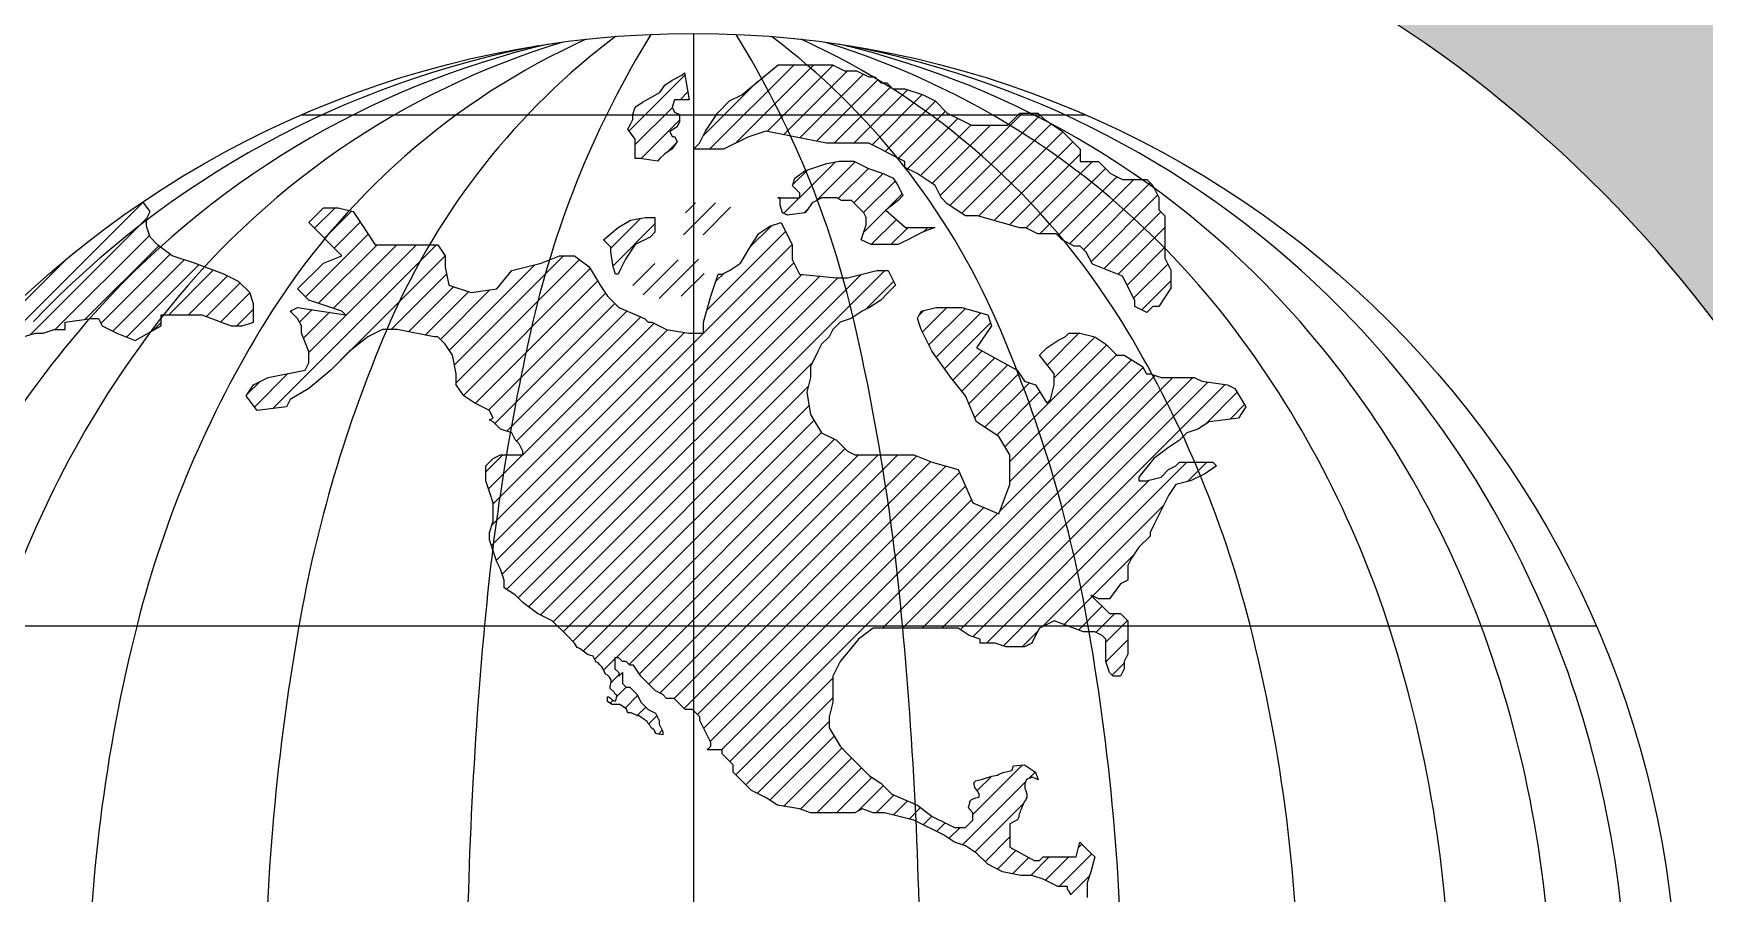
# Model space of a CAD drawing. Header units: metres. Extents: x -0.97 to 0.97, y -2.04 to 0.27.
# Drawn here: x -0.314 to 0.48, y -0.935 to -0.526 of the extents above; entities that cross this region are included whole.
import ezdxf

# ---------------------------------------------------------------- set-up
doc = ezdxf.new("R2010")
doc.units = ezdxf.units.M
doc.layers.add('ceco.net 83', color=7, linetype='Continuous')

msp = doc.modelspace()

# ---------------------------------------------------------------- hatches: boundary and pattern name
at = {"layer": 'ceco.net 83'}
msp.add_hatch(color=9, dxfattribs=at).paths.add_polyline_path([(0, 0), (-0.97184, -0.68892), (-0.50343, -0.68892, -0.530445), (0.50343, -0.68892), (0.97184, -0.68892)])

# ---------------------------------------------------------------- linework, layer by layer
at = {"layer": 'ceco.net 83', "color": 8}
for p, q in [((0, -0.52633), (0, -1.46119)), ((-0.01017, -0.54851), (-0.0055, -0.54617)), ((-0.0055, -0.54617), (-0.00433, -0.54501)), ((-0.00433, -0.54501), (-0.002, -0.55783)), ((0.0229, -0.55555), (0.04013, -0.5412)), ((0.04013, -0.5412), (0.06024, -0.5412)), ((0.06024, -0.5412), (0.06598, -0.5412)), ((0.06598, -0.5412), (0.07172, -0.54407)), ((0.07172, -0.54407), (0.07747, -0.54407)), ((0.07747, -0.54407), (0.08321, -0.54694)), ((0.08321, -0.54694), (0.08608, -0.54694)), ((0.08608, -0.54694), (0.08895, -0.54981)), ((-0.02417, -0.559), (-0.016, -0.55434)), ((-0.016, -0.55434), (-0.01367, -0.55084)), ((-0.01367, -0.55084), (-0.01017, -0.54851)), ((0.01716, -0.55842), (0.0229, -0.55555)), ((0.08895, -0.54981), (0.09182, -0.54981)), ((0.09182, -0.54981), (0.0947, -0.55268)), ((0.0947, -0.55268), (0.10044, -0.55268)), ((0.10044, -0.55268), (0.10906, -0.55555)), ((0.10906, -0.55555), (0.1148, -0.55842)), ((-0.02883, -0.56483), (-0.02767, -0.56133)), ((-0.02767, -0.56133), (-0.02417, -0.559)), ((-0.009, -0.55783), (-0.01017, -0.56133)), ((-0.01017, -0.56133), (-0.009, -0.56367)), ((-0.002, -0.55783), (-0.009, -0.55783)), ((0.01142, -0.56416), (0.01716, -0.55842)), ((0.1148, -0.55842), (0.12054, -0.56416)), ((-0.18601, -0.56494), (0.18601, -0.56494)), ((-0.03117, -0.57183), (-0.03, -0.5695)), ((-0.03, -0.5695), (-0.02883, -0.56716)), ((-0.02883, -0.56716), (-0.02883, -0.56483)), ((-0.00783, -0.57066), (-0.01133, -0.57299)), ((-0.009, -0.56367), (-0.00667, -0.56483)), ((-0.00667, -0.56833), (-0.00783, -0.57066)), ((-0.00667, -0.56483), (-0.00667, -0.56716)), ((-0.00667, -0.56716), (-0.00667, -0.56833)), ((0.00567, -0.57277), (0.01142, -0.56416)), ((0.12054, -0.56416), (0.12629, -0.56703)), ((0.12629, -0.56703), (0.13203, -0.5699)), ((0.13203, -0.5699), (0.14926, -0.5699)), ((0.14926, -0.5699), (0.155, -0.56416)), ((0.155, -0.56416), (0.16362, -0.56416)), ((0.16362, -0.56416), (0.16649, -0.56703)), ((0.16649, -0.56703), (0.17511, -0.57277)), ((-0.02767, -0.57649), (-0.03117, -0.57183)), ((-0.02767, -0.58116), (-0.02767, -0.57649)), ((-0.01133, -0.57299), (-0.01017, -0.57533)), ((-0.01017, -0.57533), (-0.009, -0.57533)), ((-0.00783, -0.57766), (-0.01017, -0.58116)), ((-0.009, -0.57533), (-0.00783, -0.57766)), ((-0.00007, -0.58138), (0.0028, -0.57851)), ((0.0028, -0.57851), (0.00567, -0.57277)), ((0.02578, -0.57564), (0.01429, -0.58138)), ((0.03439, -0.57277), (0.02578, -0.57564)), ((0.06311, -0.57851), (0.03439, -0.57277)), ((0.08321, -0.57851), (0.06311, -0.57851)), ((0.08895, -0.58138), (0.08321, -0.57851)), ((0.17511, -0.57277), (0.18085, -0.57851)), ((0.18085, -0.57851), (0.18372, -0.58138)), ((-0.02767, -0.58582), (-0.02767, -0.58116)), ((-0.02533, -0.58582), (-0.02767, -0.58582)), ((-0.01717, -0.58699), (-0.02533, -0.58582)), ((-0.016, -0.58582), (-0.01717, -0.58699)), ((-0.01367, -0.58349), (-0.016, -0.58582)), ((-0.01017, -0.58116), (-0.01367, -0.58349)), ((0.00567, -0.58138), (-0.00007, -0.58138)), ((0.01429, -0.58138), (0.00567, -0.58138)), ((0.06333, -0.58815), (0.06917, -0.58699)), ((0.06917, -0.58699), (0.07617, -0.58699)), ((0.07617, -0.58699), (0.08316, -0.59049)), ((0.0947, -0.58425), (0.08895, -0.58138)), ((0.10044, -0.58712), (0.0947, -0.58425)), ((0.10044, -0.58999), (0.10044, -0.58712)), ((0.18372, -0.58138), (0.18372, -0.58712)), ((0.18372, -0.58712), (0.19234, -0.58712)), ((0.19234, -0.58712), (0.19521, -0.58999)), ((0.047, -0.59865), (0.04817, -0.59515)), ((0.04817, -0.59515), (0.05283, -0.59165)), ((0.05283, -0.59165), (0.06333, -0.58815)), ((0.08316, -0.59049), (0.09016, -0.59282)), ((0.09016, -0.59282), (0.09483, -0.59515)), ((0.09483, -0.59515), (0.09716, -0.59865)), ((0.10618, -0.59286), (0.10044, -0.58999)), ((0.1148, -0.5986), (0.10618, -0.59286)), ((0.19521, -0.58999), (0.19808, -0.59286)), ((0.19808, -0.59286), (0.20382, -0.59573)), ((0.0505, -0.60215), (0.047, -0.59865)), ((0.0505, -0.60448), (0.0505, -0.60215)), ((0.09716, -0.59865), (0.0995, -0.60331)), ((0.0995, -0.60331), (0.09716, -0.60565)), ((0.11767, -0.60434), (0.1148, -0.5986)), ((0.20382, -0.59573), (0.20669, -0.59573)), ((0.20669, -0.59573), (0.21244, -0.59573)), ((0.21244, -0.59573), (0.21531, -0.59573)), ((0.21531, -0.59573), (0.21818, -0.5986)), ((0.21818, -0.5986), (0.22105, -0.60434)), ((-0.25816, -0.61091), (-0.26157, -0.60637)), ((-0.25991, -0.61442), (-0.25816, -0.61091)), ((-0.18279, -0.61617), (-0.17578, -0.60916)), ((-0.17578, -0.60916), (-0.16877, -0.60916)), ((-0.16877, -0.60916), (-0.16176, -0.61091)), ((-0.16176, -0.61091), (-0.15825, -0.61617)), ((0.04, -0.60448), (0.0505, -0.60448)), ((0.04117, -0.60448), (0.04, -0.60448)), ((0.04117, -0.60798), (0.04117, -0.60448)), ((0.04233, -0.61148), (0.04117, -0.60798)), ((0.054, -0.61031), (0.05283, -0.61148)), ((0.05633, -0.60681), (0.054, -0.61031)), ((0.061, -0.60448), (0.05633, -0.60681)), ((0.068, -0.60448), (0.061, -0.60448)), ((0.07033, -0.60565), (0.068, -0.60448)), ((0.075, -0.60565), (0.07033, -0.60565)), ((0.07617, -0.60681), (0.075, -0.60565)), ((0.07733, -0.60798), (0.07617, -0.60681)), ((0.0785, -0.60914), (0.07733, -0.60798)), ((0.07966, -0.61031), (0.0785, -0.60914)), ((0.08083, -0.61148), (0.07966, -0.61031)), ((0.09716, -0.60565), (0.09133, -0.61031)), ((0.09133, -0.61031), (0.10066, -0.61847)), ((0.12054, -0.60721), (0.11767, -0.60434)), ((0.12916, -0.61296), (0.12054, -0.60721)), ((0.22105, -0.60434), (0.22105, -0.61009)), ((0.22105, -0.61009), (0.22392, -0.61296)), ((-0.25991, -0.61792), (-0.25991, -0.61442)), ((-0.25816, -0.62318), (-0.25991, -0.61792)), ((-0.16701, -0.63194), (-0.18279, -0.61617)), ((-0.15825, -0.61617), (-0.15124, -0.62668)), ((-0.04283, -0.6243), (-0.03583, -0.61847)), ((-0.03583, -0.61847), (-0.03, -0.61497)), ((-0.03, -0.61497), (-0.023, -0.61381)), ((-0.023, -0.61381), (-0.01833, -0.61381)), ((-0.01833, -0.61381), (-0.01833, -0.61614)), ((-0.01833, -0.61614), (-0.01833, -0.6208)), ((0.03105, -0.62142), (0.03631, -0.61792)), ((0.03631, -0.61792), (0.04157, -0.61617)), ((0.04157, -0.61617), (0.04683, -0.62668)), ((0.04467, -0.61264), (0.04233, -0.61148)), ((0.05283, -0.61148), (0.04467, -0.61264)), ((0.07966, -0.6243), (0.082, -0.61731)), ((0.082, -0.61381), (0.08083, -0.61148)), ((0.082, -0.61497), (0.082, -0.61381)), ((0.082, -0.61731), (0.082, -0.61497)), ((0.10066, -0.61847), (0.11116, -0.61847)), ((0.11466, -0.61847), (0.10883, -0.6208)), ((0.11116, -0.61847), (0.11466, -0.61847)), ((0.1349, -0.61296), (0.12916, -0.61296)), ((0.155, -0.6187), (0.1349, -0.61296)), ((0.15787, -0.6187), (0.155, -0.6187)), ((0.16362, -0.62157), (0.15787, -0.6187)), ((0.22392, -0.61296), (0.22392, -0.6187)), ((0.22392, -0.6187), (0.22392, -0.62157)), ((-0.25465, -0.62668), (-0.25816, -0.62318)), ((-0.24764, -0.63194), (-0.25465, -0.62668)), ((-0.15124, -0.62668), (-0.14773, -0.62668)), ((-0.14773, -0.62668), (-0.14247, -0.62668)), ((-0.14247, -0.62668), (-0.13546, -0.62668)), ((-0.13546, -0.62668), (-0.13196, -0.62668)), ((-0.13196, -0.62668), (-0.12319, -0.62668)), ((-0.12319, -0.62668), (-0.12144, -0.62668)), ((-0.12144, -0.62668), (-0.11793, -0.63194)), ((-0.03933, -0.6278), (-0.04283, -0.6243)), ((-0.02767, -0.62663), (-0.03233, -0.63363)), ((-0.02067, -0.62314), (-0.02767, -0.62663)), ((-0.01833, -0.6208), (-0.02067, -0.62314)), ((0.02229, -0.63544), (0.02755, -0.62668)), ((0.02755, -0.62668), (0.03105, -0.62142)), ((0.04683, -0.62668), (0.04683, -0.63369)), ((0.082, -0.62547), (0.07966, -0.6243)), ((0.08433, -0.62663), (0.082, -0.62547)), ((0.0855, -0.62663), (0.08433, -0.62663)), ((0.08783, -0.62663), (0.0855, -0.62663)), ((0.09133, -0.62663), (0.08783, -0.62663)), ((0.09366, -0.62663), (0.09133, -0.62663)), ((0.09716, -0.62663), (0.09366, -0.62663)), ((0.0995, -0.62547), (0.09716, -0.62663)), ((0.10183, -0.6243), (0.0995, -0.62547)), ((0.10883, -0.6208), (0.10183, -0.6243)), ((0.17223, -0.62157), (0.16362, -0.62157)), ((0.17511, -0.62444), (0.17223, -0.62157)), ((0.18085, -0.62731), (0.17511, -0.62444)), ((0.22392, -0.62157), (0.22392, -0.62731)), ((-0.23713, -0.63544), (-0.24764, -0.63194)), ((-0.17578, -0.63544), (-0.16701, -0.63194)), ((-0.11793, -0.63194), (-0.11793, -0.63719)), ((-0.07236, -0.63544), (-0.0636, -0.63194)), ((-0.0636, -0.63194), (-0.05659, -0.63194)), ((-0.05659, -0.63194), (-0.04958, -0.63719)), ((-0.03933, -0.63013), (-0.03933, -0.6278)), ((-0.03817, -0.63713), (-0.03933, -0.63013)), ((-0.03233, -0.63363), (-0.03467, -0.6383)), ((0.04683, -0.63369), (0.05034, -0.6407)), ((0.18372, -0.62731), (0.18085, -0.62731)), ((0.18659, -0.63018), (0.18372, -0.62731)), ((0.18946, -0.63592), (0.18659, -0.63018)), ((0.22392, -0.62731), (0.22392, -0.63305)), ((0.22392, -0.63305), (0.2268, -0.63879)), ((-0.2231, -0.6407), (-0.23713, -0.63544)), ((-0.21609, -0.6442), (-0.2231, -0.6407)), ((-0.18805, -0.6477), (-0.17578, -0.63544)), ((-0.11793, -0.63719), (-0.11618, -0.64595)), ((-0.0934, -0.6477), (-0.08638, -0.63894)), ((-0.08638, -0.63894), (-0.07236, -0.63544)), ((-0.04958, -0.63719), (-0.04432, -0.64595)), ((-0.037, -0.64063), (-0.03817, -0.63713)), ((-0.03583, -0.64063), (-0.037, -0.64063)), ((-0.03467, -0.6383), (-0.03583, -0.64063)), ((0.00827, -0.65121), (0.01177, -0.6407)), ((0.01177, -0.6407), (0.01353, -0.6407)), ((0.01353, -0.6407), (0.01703, -0.63894)), ((0.01703, -0.63894), (0.02229, -0.63544)), ((0.05034, -0.6407), (0.06786, -0.64245)), ((0.06786, -0.64245), (0.07312, -0.64245)), ((0.07312, -0.64245), (0.08013, -0.6407)), ((0.08013, -0.6407), (0.08714, -0.63894)), ((0.08714, -0.63894), (0.0924, -0.63894)), ((0.0924, -0.63894), (0.09591, -0.64595)), ((0.20382, -0.64166), (0.18946, -0.63592)), ((0.20957, -0.65314), (0.20382, -0.64166)), ((0.2268, -0.63879), (0.2268, -0.6474)), ((-0.21083, -0.64946), (-0.21609, -0.6442)), ((-0.20908, -0.65471), (-0.21083, -0.64946)), ((-0.18279, -0.65296), (-0.18805, -0.6477)), ((-0.11618, -0.64595), (-0.10567, -0.64946)), ((-0.10567, -0.64946), (-0.0934, -0.6477)), ((-0.04432, -0.64595), (-0.04081, -0.65121)), ((0.0924, -0.64946), (0.0889, -0.65296)), ((0.09591, -0.64595), (0.0924, -0.64946)), ((0.2268, -0.6474), (0.22105, -0.65601)), ((-0.20908, -0.66347), (-0.20908, -0.65471)), ((-0.19155, -0.65822), (-0.18805, -0.65646)), ((-0.18805, -0.66172), (-0.19155, -0.65822)), ((-0.18805, -0.65646), (-0.16526, -0.65997)), ((-0.16701, -0.65822), (-0.18279, -0.65296)), ((-0.16526, -0.65997), (-0.16701, -0.65822)), ((-0.04081, -0.65121), (-0.03555, -0.65646)), ((-0.03555, -0.65646), (-0.02328, -0.66172)), ((0.00476, -0.66347), (0.00827, -0.65121)), ((0.08013, -0.65822), (0.07487, -0.66172)), ((0.08364, -0.65646), (0.08013, -0.65822)), ((0.0889, -0.65296), (0.08364, -0.65646)), ((0.10643, -0.66172), (0.10818, -0.65822)), ((0.10818, -0.65822), (0.11519, -0.65646)), ((0.11519, -0.65646), (0.12746, -0.65646)), ((0.12746, -0.65646), (0.13973, -0.65997)), ((0.20957, -0.65601), (0.20957, -0.65314)), ((0.21531, -0.65888), (0.20957, -0.65601)), ((0.21818, -0.65601), (0.21531, -0.65888)), ((0.22105, -0.65601), (0.21818, -0.65601)), ((-0.29847, -0.66347), (-0.2862, -0.66172)), ((-0.29847, -0.66698), (-0.29847, -0.66347)), ((-0.2862, -0.66172), (-0.2827, -0.66172)), ((-0.2827, -0.66172), (-0.28095, -0.66522)), ((-0.28095, -0.66522), (-0.27394, -0.66873)), ((-0.26517, -0.67223), (-0.2529, -0.66522)), ((-0.2529, -0.66522), (-0.2529, -0.65997)), ((-0.2529, -0.65997), (-0.2494, -0.65997)), ((-0.2494, -0.65997), (-0.24238, -0.65997)), ((-0.24238, -0.65997), (-0.23362, -0.65997)), ((-0.23362, -0.65997), (-0.2196, -0.66522)), ((-0.2196, -0.66522), (-0.21434, -0.66522)), ((-0.21434, -0.66522), (-0.20908, -0.66347)), ((-0.18629, -0.66522), (-0.18805, -0.66172)), ((-0.18629, -0.66873), (-0.18629, -0.66522)), ((-0.02328, -0.66172), (-0.02153, -0.66347)), ((-0.02153, -0.66347), (-0.01978, -0.66347)), ((-0.01978, -0.66347), (-0.01277, -0.66698)), ((0.00476, -0.66873), (0.00476, -0.66347)), ((0.06962, -0.66347), (0.06611, -0.66698)), ((0.07487, -0.66172), (0.06962, -0.66347)), ((0.10818, -0.66698), (0.10643, -0.66172)), ((0.14148, -0.66522), (0.13447, -0.67574)), ((0.13973, -0.65997), (0.14148, -0.66522)), ((-0.32477, -0.67223), (-0.3125, -0.66873)), ((-0.3125, -0.66873), (-0.30899, -0.66873)), ((-0.30899, -0.66873), (-0.30373, -0.66698)), ((-0.30373, -0.66698), (-0.29847, -0.66698)), ((-0.27394, -0.66873), (-0.26517, -0.67223)), ((-0.18279, -0.67749), (-0.18629, -0.66873)), ((-0.15474, -0.67048), (-0.16351, -0.67749)), ((-0.14773, -0.66698), (-0.15474, -0.67048)), ((-0.14072, -0.66698), (-0.14773, -0.66698)), ((-0.12319, -0.67048), (-0.14072, -0.66698)), ((-0.12144, -0.67048), (-0.12319, -0.67048)), ((-0.11793, -0.67398), (-0.12144, -0.67048)), ((-0.11443, -0.67924), (-0.11793, -0.67398)), ((-0.01277, -0.66698), (-0.00225, -0.66873)), ((-0.00225, -0.66873), (0.00476, -0.66873)), ((0.06085, -0.67398), (0.0591, -0.67749)), ((0.06436, -0.67048), (0.06085, -0.67398)), ((0.06611, -0.66698), (0.06436, -0.67048)), ((0.11344, -0.67749), (0.10818, -0.66698)), ((0.16777, -0.67574), (0.17303, -0.67223)), ((0.17303, -0.67223), (0.17654, -0.67048)), ((0.17654, -0.67048), (0.17829, -0.66873)), ((0.17829, -0.66873), (0.18004, -0.66873)), ((0.18004, -0.66873), (0.18355, -0.66873)), ((0.18355, -0.66873), (0.19056, -0.67048)), ((0.19056, -0.67048), (0.19582, -0.67398)), ((0.19582, -0.67398), (0.20108, -0.67924)), ((-0.18279, -0.68274), (-0.18279, -0.67749)), ((-0.16351, -0.67749), (-0.17227, -0.68625)), ((-0.11268, -0.688), (-0.11443, -0.67924)), ((0.0591, -0.67749), (0.05559, -0.6845)), ((0.1222, -0.68975), (0.11344, -0.67749)), ((0.13447, -0.67574), (0.15375, -0.68625)), ((0.16427, -0.67924), (0.16777, -0.67574)), ((0.17128, -0.688), (0.16427, -0.67924)), ((0.20108, -0.67924), (0.20458, -0.67924)), ((0.20458, -0.67924), (0.21335, -0.6845)), ((-0.20908, -0.69326), (-0.20207, -0.68975)), ((-0.20207, -0.68975), (-0.18454, -0.68625)), ((-0.18454, -0.68625), (-0.18279, -0.68274)), ((-0.17227, -0.68625), (-0.18279, -0.69501)), ((-0.11268, -0.69326), (-0.11268, -0.688)), ((0.05559, -0.68975), (0.05384, -0.69676)), ((0.05559, -0.6845), (0.05559, -0.68975)), ((0.12921, -0.69851), (0.1222, -0.68975)), ((0.15375, -0.68625), (0.15726, -0.6915)), ((0.17128, -0.69326), (0.17128, -0.688)), ((0.21335, -0.6845), (0.2151, -0.688)), ((0.2151, -0.688), (0.21685, -0.688)), ((0.21685, -0.688), (0.22211, -0.68975)), ((0.22211, -0.68975), (0.23263, -0.68975)), ((0.23263, -0.68975), (0.23613, -0.68975)), ((0.23613, -0.68975), (0.23789, -0.68975)), ((0.23789, -0.68975), (0.24139, -0.6915)), ((-0.21259, -0.69851), (-0.20908, -0.69326)), ((-0.20733, -0.70552), (-0.21259, -0.69851)), ((-0.18279, -0.69501), (-0.19155, -0.70026)), ((-0.10917, -0.69851), (-0.11268, -0.69326)), ((-0.10391, -0.70202), (-0.10917, -0.69851)), ((0.05384, -0.69676), (0.05559, -0.70727)), ((0.13447, -0.71078), (0.12921, -0.69851)), ((0.15726, -0.6915), (0.16252, -0.69326)), ((0.16252, -0.69326), (0.16777, -0.70202)), ((0.16953, -0.70026), (0.17128, -0.69326)), ((0.24139, -0.6915), (0.25366, -0.69326)), ((0.25366, -0.69326), (0.25717, -0.69501)), ((0.25717, -0.69501), (0.26243, -0.70377)), ((-0.19331, -0.70377), (-0.20733, -0.70552)), ((-0.19155, -0.70026), (-0.19331, -0.70377)), ((-0.10041, -0.70377), (-0.10391, -0.70202)), ((-0.0969, -0.70552), (-0.10041, -0.70377)), ((-0.09515, -0.70902), (-0.0969, -0.70552)), ((0.16777, -0.70202), (0.16953, -0.70026)), ((0.26243, -0.70377), (0.25892, -0.70902)), ((-0.0969, -0.7099), (-0.09515, -0.70902)), ((-0.09515, -0.71078), (-0.0969, -0.7099)), ((-0.09164, -0.71428), (-0.09515, -0.71078)), ((-0.08638, -0.71603), (-0.09164, -0.71428)), ((0.05559, -0.70727), (0.06085, -0.71603)), ((0.14499, -0.71778), (0.13447, -0.71078)), ((0.23964, -0.71428), (0.23438, -0.71603)), ((0.2449, -0.71078), (0.23964, -0.71428)), ((0.25892, -0.70902), (0.2449, -0.71078)), ((-0.08463, -0.71954), (-0.08638, -0.71603)), ((-0.08288, -0.72129), (-0.08463, -0.71954)), ((-0.08113, -0.72479), (-0.08288, -0.72129)), ((0.06085, -0.71603), (0.06786, -0.71954)), ((0.06786, -0.71954), (0.07312, -0.72479)), ((0.15025, -0.72654), (0.14499, -0.71778)), ((0.23087, -0.71954), (0.22562, -0.72304)), ((0.23438, -0.71603), (0.23087, -0.71954)), ((-0.09865, -0.7318), (-0.09515, -0.7283)), ((-0.09515, -0.7283), (-0.09164, -0.72654)), ((-0.09164, -0.72654), (-0.08463, -0.72654)), ((-0.08463, -0.72654), (-0.08288, -0.72654)), ((-0.08288, -0.72654), (-0.08113, -0.72654)), ((-0.08113, -0.72654), (-0.08113, -0.72479)), ((0.07312, -0.72479), (0.07663, -0.72654)), ((0.07663, -0.72654), (0.0889, -0.72654)), ((0.0889, -0.72654), (0.09941, -0.72654)), ((0.09941, -0.72654), (0.10467, -0.72654)), ((0.10467, -0.72654), (0.11344, -0.73005)), ((0.11344, -0.73005), (0.12571, -0.73355)), ((0.15025, -0.73005), (0.15025, -0.72654)), ((0.15025, -0.73355), (0.15025, -0.73005)), ((0.21861, -0.7283), (0.21159, -0.73706)), ((0.22562, -0.72304), (0.21861, -0.7283)), ((0.22912, -0.7318), (0.23087, -0.73005)), ((0.23087, -0.73005), (0.23263, -0.73005)), ((0.23263, -0.73005), (0.24314, -0.73005)), ((0.24314, -0.73005), (0.24665, -0.73005)), ((0.24665, -0.73005), (0.2484, -0.7318)), ((-0.09865, -0.7353), (-0.09865, -0.7318)), ((-0.09865, -0.73881), (-0.09865, -0.7353)), ((0.12571, -0.73355), (0.13272, -0.74932)), ((0.15025, -0.74056), (0.15025, -0.73355)), ((0.21159, -0.73706), (0.21159, -0.73881)), ((0.2151, -0.73881), (0.22211, -0.73706)), ((0.22211, -0.73706), (0.22562, -0.73355)), ((0.22562, -0.73355), (0.22912, -0.7318)), ((0.24314, -0.7353), (0.23613, -0.73881)), ((0.2484, -0.7318), (0.24314, -0.7353)), ((-0.09515, -0.74932), (-0.09865, -0.73881)), ((0.14499, -0.75458), (0.15025, -0.74056)), ((0.21159, -0.73881), (0.2151, -0.73881)), ((0.22562, -0.74582), (0.22211, -0.75282)), ((0.22912, -0.74056), (0.22562, -0.74582)), ((0.23613, -0.73881), (0.22912, -0.74056)), ((-0.09515, -0.75808), (-0.09515, -0.74932)), ((0.13272, -0.74932), (0.14499, -0.75458)), ((0.22211, -0.75282), (0.21861, -0.75983)), ((-0.0969, -0.76334), (-0.09515, -0.75808)), ((0.21861, -0.75983), (0.21685, -0.76334)), ((-0.0969, -0.76684), (-0.0969, -0.76334)), ((-0.09515, -0.7721), (-0.0969, -0.76684)), ((0.21685, -0.76509), (0.21159, -0.77034)), ((0.21685, -0.76334), (0.21685, -0.76509)), ((-0.0934, -0.77735), (-0.09515, -0.7721)), ((-0.09164, -0.78086), (-0.0934, -0.77735)), ((0.20809, -0.7756), (0.20634, -0.7791)), ((0.21159, -0.77034), (0.20809, -0.7756)), ((-0.08989, -0.78611), (-0.09164, -0.78086)), ((0.20634, -0.7791), (0.20634, -0.78086)), ((0.20634, -0.78086), (0.20634, -0.78261)), ((0.20634, -0.78261), (0.20634, -0.78611)), ((-0.08989, -0.78962), (-0.08989, -0.78611)), ((-0.08463, -0.79312), (-0.08989, -0.78962)), ((-0.08113, -0.79662), (-0.08463, -0.79312)), ((0.19231, -0.79487), (0.18881, -0.79312)), ((0.18881, -0.79312), (0.19757, -0.80188)), ((0.20283, -0.78786), (0.19757, -0.79487)), ((0.20634, -0.78611), (0.20283, -0.78786)), ((-0.07411, -0.80188), (-0.08113, -0.79662)), ((0.19757, -0.79487), (0.19231, -0.79487)), ((-0.42882, -0.80775), (0.42882, -0.80775)), ((-0.0671, -0.80538), (-0.07411, -0.80188)), ((-0.06009, -0.81239), (-0.0671, -0.80538)), ((0.08539, -0.80889), (0.07838, -0.81414)), ((0.0924, -0.80889), (0.08539, -0.80889)), ((0.10117, -0.80889), (0.0924, -0.80889)), ((0.11694, -0.80889), (0.10117, -0.80889)), ((0.12571, -0.80889), (0.11694, -0.80889)), ((0.13096, -0.81239), (0.12571, -0.80889)), ((0.16427, -0.80889), (0.16252, -0.81239)), ((0.17128, -0.80538), (0.16427, -0.80889)), ((0.1853, -0.81064), (0.17128, -0.80538)), ((0.19757, -0.80188), (0.20283, -0.80188)), ((0.20283, -0.80188), (0.20458, -0.80363)), ((0.20458, -0.80363), (0.20634, -0.80538)), ((0.20634, -0.80538), (0.20634, -0.81064)), ((-0.05659, -0.8159), (-0.06009, -0.81239)), ((-0.0552, -0.81798), (-0.05659, -0.8159)), ((0.07838, -0.81414), (0.06962, -0.82466)), ((0.13622, -0.81414), (0.13096, -0.81239)), ((0.13622, -0.8159), (0.13622, -0.81414)), ((0.14323, -0.8159), (0.13622, -0.8159)), ((0.14849, -0.81765), (0.14323, -0.8159)), ((0.15375, -0.81765), (0.14849, -0.81765)), ((0.1555, -0.81765), (0.15375, -0.81765)), ((0.15726, -0.81765), (0.1555, -0.81765)), ((0.16076, -0.8159), (0.15726, -0.81765)), ((0.16252, -0.81239), (0.16076, -0.8159)), ((0.18705, -0.81064), (0.1853, -0.81064)), ((0.19056, -0.81064), (0.18705, -0.81064)), ((0.19407, -0.81239), (0.19056, -0.81064)), ((0.19582, -0.81414), (0.19407, -0.81239)), ((0.19582, -0.81765), (0.19582, -0.81414)), ((0.19582, -0.82115), (0.19582, -0.81765)), ((0.20634, -0.81064), (0.20634, -0.82115)), ((-0.05478, -0.81819), (-0.0552, -0.81798)), ((-0.05389, -0.81864), (-0.05478, -0.81819)), ((-0.0503, -0.82133), (-0.05389, -0.81864)), ((-0.0476, -0.82222), (-0.0503, -0.82133)), ((-0.04716, -0.82312), (-0.0476, -0.82222)), ((-0.04626, -0.82492), (-0.04716, -0.82312)), ((-0.04536, -0.82536), (-0.04626, -0.82492)), ((-0.04446, -0.82626), (-0.04536, -0.82536)), ((-0.03555, -0.8229), (-0.03731, -0.8229)), ((-0.03731, -0.8229), (-0.03731, -0.82466)), ((-0.03731, -0.82466), (-0.03731, -0.82816)), ((-0.0338, -0.82466), (-0.03555, -0.8229)), ((-0.03205, -0.82466), (-0.0338, -0.82466)), ((-0.03029, -0.82641), (-0.03205, -0.82466)), ((0.06962, -0.82466), (0.06611, -0.83166)), ((0.19582, -0.82466), (0.19582, -0.82115)), ((0.19757, -0.82991), (0.19582, -0.82466)), ((0.20634, -0.82115), (0.20458, -0.82466)), ((0.20458, -0.82466), (0.20458, -0.82816)), ((-0.04357, -0.82716), (-0.04446, -0.82626)), ((-0.04312, -0.82806), (-0.04357, -0.82716)), ((-0.04177, -0.83075), (-0.04312, -0.82806)), ((-0.04087, -0.83119), (-0.04177, -0.83075)), ((-0.04042, -0.83164), (-0.04087, -0.83119)), ((-0.03998, -0.83209), (-0.04042, -0.83164)), ((-0.03953, -0.83254), (-0.03998, -0.83209)), ((-0.03908, -0.83344), (-0.03953, -0.83254)), ((-0.03908, -0.83433), (-0.03908, -0.83344)), ((-0.03731, -0.82816), (-0.03555, -0.82991)), ((-0.03555, -0.82991), (-0.03555, -0.83166)), ((-0.03555, -0.83166), (-0.0338, -0.82991)), ((-0.0338, -0.82991), (-0.0338, -0.83342)), ((-0.0338, -0.83342), (-0.0338, -0.83517)), ((-0.02854, -0.82641), (-0.03029, -0.82641)), ((-0.02504, -0.83166), (-0.02854, -0.82641)), ((-0.02153, -0.83517), (-0.02504, -0.83166)), ((0.06611, -0.83166), (0.06611, -0.83692)), ((0.19932, -0.83166), (0.19757, -0.82991)), ((0.20283, -0.83166), (0.19932, -0.83166)), ((0.20458, -0.82816), (0.20283, -0.83166)), ((-0.03953, -0.83658), (-0.03908, -0.83433)), ((-0.03953, -0.83747), (-0.03953, -0.83658)), ((-0.03773, -0.83927), (-0.03953, -0.83747)), ((-0.03728, -0.84016), (-0.03773, -0.83927)), ((-0.03639, -0.84061), (-0.03728, -0.84016)), ((-0.03684, -0.8433), (-0.03639, -0.84106)), ((-0.03639, -0.84106), (-0.03639, -0.84061)), ((-0.0338, -0.83517), (-0.03205, -0.83692)), ((-0.03205, -0.83692), (-0.03029, -0.83692)), ((-0.03029, -0.83692), (-0.02679, -0.84042)), ((-0.02679, -0.84042), (-0.02504, -0.84393)), ((-0.01802, -0.83867), (-0.02153, -0.83517)), ((-0.01452, -0.84042), (-0.01802, -0.83867)), ((-0.01277, -0.84218), (-0.01452, -0.84042)), ((0.06611, -0.83692), (0.06611, -0.84393)), ((-0.04087, -0.84241), (-0.04087, -0.84151)), ((-0.04087, -0.84151), (-0.04042, -0.84151)), ((-0.04087, -0.84375), (-0.04087, -0.84241)), ((-0.03863, -0.8451), (-0.04087, -0.84375)), ((-0.04042, -0.84151), (-0.03953, -0.84196)), ((-0.03953, -0.84196), (-0.03863, -0.84286)), ((-0.03863, -0.84286), (-0.03773, -0.8433)), ((-0.03504, -0.8451), (-0.03863, -0.8451)), ((-0.03773, -0.8433), (-0.03684, -0.8433)), ((-0.03414, -0.84555), (-0.03504, -0.8451)), ((-0.0319, -0.84734), (-0.03414, -0.84555)), ((-0.03145, -0.84824), (-0.0319, -0.84734)), ((-0.031, -0.84913), (-0.03145, -0.84824)), ((-0.02966, -0.84913), (-0.031, -0.84913)), ((-0.02651, -0.85048), (-0.02966, -0.84913)), ((-0.02504, -0.84393), (-0.02328, -0.84568)), ((-0.02328, -0.84568), (-0.02153, -0.84743)), ((-0.02153, -0.84743), (-0.01802, -0.84918)), ((-0.01802, -0.84918), (-0.01627, -0.85269)), ((-0.00926, -0.84218), (-0.01277, -0.84218)), ((-0.00575, -0.84568), (-0.00926, -0.84218)), ((-0.004, -0.84743), (-0.00575, -0.84568)), ((-0.0005, -0.84743), (-0.004, -0.84743)), ((0.00301, -0.85094), (-0.0005, -0.84743)), ((0.06611, -0.84393), (0.06436, -0.85094)), ((-0.02562, -0.85048), (-0.02651, -0.85048)), ((-0.02517, -0.85093), (-0.02562, -0.85048)), ((-0.02337, -0.85227), (-0.02517, -0.85093)), ((-0.02203, -0.85317), (-0.02337, -0.85227)), ((-0.02158, -0.85407), (-0.02203, -0.85317)), ((-0.02068, -0.85497), (-0.02158, -0.85407)), ((-0.02023, -0.85586), (-0.02068, -0.85497)), ((-0.01978, -0.85631), (-0.02023, -0.85586)), ((-0.01889, -0.85721), (-0.01978, -0.85631)), ((-0.01844, -0.85766), (-0.01889, -0.85721)), ((-0.01627, -0.85269), (-0.01627, -0.85444)), ((-0.01627, -0.85444), (-0.01452, -0.85794)), ((0.00301, -0.85269), (0.00301, -0.85094)), ((0.00476, -0.85619), (0.00301, -0.85269)), ((0.00827, -0.8632), (0.00476, -0.85619)), ((0.06436, -0.85094), (0.06436, -0.85619)), ((0.06436, -0.85619), (0.06962, -0.86495)), ((-0.01844, -0.8581), (-0.01844, -0.85766)), ((-0.01754, -0.859), (-0.01844, -0.8581)), ((-0.01452, -0.85945), (-0.01754, -0.859)), ((-0.01452, -0.85794), (-0.01452, -0.85945)), ((0.00651, -0.8667), (0.00827, -0.86495)), ((0.00827, -0.86495), (0.00827, -0.8632)), ((0.06962, -0.86495), (0.07312, -0.86846)), ((0.01002, -0.8667), (0.00651, -0.8667)), ((0.01353, -0.8667), (0.01002, -0.8667)), ((0.01353, -0.86846), (0.01353, -0.8667)), ((0.01703, -0.87196), (0.01353, -0.86846)), ((0.01878, -0.87371), (0.01703, -0.87196)), ((0.07312, -0.86846), (0.07487, -0.87021)), ((0.07487, -0.87021), (0.07838, -0.87371)), ((0.01878, -0.87722), (0.01878, -0.87371)), ((0.02229, -0.88072), (0.01878, -0.87722)), ((0.02755, -0.88598), (0.02229, -0.88072)), ((0.07838, -0.87371), (0.08364, -0.87897)), ((0.08364, -0.87897), (0.0889, -0.88247)), ((0.13412, -0.88143), (0.13726, -0.88053)), ((0.13726, -0.88053), (0.14175, -0.87918)), ((0.14175, -0.87918), (0.14444, -0.87874)), ((0.14444, -0.87874), (0.14489, -0.87829)), ((0.14489, -0.87829), (0.14579, -0.87784)), ((0.14579, -0.87784), (0.14714, -0.87739)), ((0.14714, -0.87739), (0.15117, -0.87649)), ((0.15117, -0.87649), (0.15207, -0.87423)), ((0.15207, -0.87423), (0.15726, -0.87371)), ((0.15726, -0.87371), (0.16252, -0.87722)), ((0.15835, -0.88053), (0.1579, -0.88143)), ((0.1597, -0.88008), (0.15835, -0.88053)), ((0.16105, -0.87963), (0.1597, -0.88008)), ((0.16372, -0.88083), (0.16105, -0.87963)), ((0.16252, -0.87722), (0.16372, -0.88083)), ((0.03456, -0.88948), (0.02755, -0.88598)), ((0.0889, -0.88247), (0.09416, -0.88773)), ((0.09416, -0.88773), (0.10643, -0.89298)), ((0.13323, -0.88232), (0.13412, -0.88143)), ((0.13367, -0.88457), (0.13323, -0.88232)), ((0.13502, -0.88636), (0.13367, -0.88457)), ((0.13412, -0.8895), (0.13547, -0.88905)), ((0.13592, -0.88815), (0.13502, -0.88636)), ((0.13547, -0.88905), (0.13592, -0.88815)), ((0.1579, -0.88143), (0.15746, -0.88277)), ((0.15746, -0.88277), (0.15746, -0.88367)), ((0.15746, -0.88367), (0.15746, -0.88501)), ((0.15746, -0.88501), (0.1579, -0.88591)), ((0.1579, -0.88591), (0.15835, -0.88771)), ((0.15835, -0.88905), (0.1579, -0.88995)), ((0.15835, -0.88771), (0.15835, -0.88905)), ((0.03982, -0.89298), (0.03456, -0.88948)), ((0.05034, -0.89474), (0.03982, -0.89298)), ((0.05559, -0.89649), (0.05034, -0.89474)), ((0.0591, -0.89649), (0.05559, -0.89649)), ((0.07137, -0.89649), (0.0591, -0.89649)), ((0.07663, -0.89649), (0.07137, -0.89649)), ((0.08013, -0.89474), (0.07663, -0.89649)), ((0.08539, -0.89649), (0.08013, -0.89474)), ((0.09065, -0.89649), (0.08539, -0.89649)), ((0.09766, -0.89824), (0.09065, -0.89649)), ((0.10643, -0.89298), (0.11344, -0.89824)), ((0.13065, -0.8938), (0.13143, -0.89129)), ((0.13096, -0.89474), (0.13065, -0.8938)), ((0.13272, -0.89649), (0.13096, -0.89474)), ((0.13098, -0.89129), (0.13143, -0.89085)), ((0.13143, -0.89129), (0.13098, -0.89129)), ((0.13143, -0.89085), (0.13188, -0.8904)), ((0.13188, -0.8904), (0.13278, -0.88995)), ((0.13272, -0.89999), (0.13272, -0.89649)), ((0.13278, -0.88995), (0.13412, -0.8895)), ((0.15521, -0.89623), (0.15476, -0.89712)), ((0.15566, -0.89488), (0.15521, -0.89578)), ((0.15521, -0.89578), (0.15521, -0.89623)), ((0.15611, -0.89354), (0.15566, -0.89488)), ((0.15656, -0.89264), (0.15611, -0.89354)), ((0.15701, -0.89129), (0.15656, -0.89264)), ((0.1579, -0.8904), (0.15701, -0.89129)), ((0.1579, -0.88995), (0.1579, -0.8904)), ((0.10467, -0.89999), (0.09766, -0.89824)), ((0.11869, -0.907), (0.10467, -0.89999)), ((0.11344, -0.89824), (0.12045, -0.90174)), ((0.12045, -0.90174), (0.12395, -0.9035)), ((0.12395, -0.9035), (0.12571, -0.9035)), ((0.12571, -0.9035), (0.12921, -0.9035)), ((0.12921, -0.9035), (0.13096, -0.90174)), ((0.13096, -0.90174), (0.13272, -0.89999)), ((0.15266, -0.90054), (0.15025, -0.90174)), ((0.15025, -0.90174), (0.15025, -0.91292)), ((0.15387, -0.89982), (0.15266, -0.90054)), ((0.15431, -0.89892), (0.15387, -0.89982)), ((0.15476, -0.89712), (0.15431, -0.89892)), ((0.12395, -0.9105), (0.11869, -0.907)), ((0.12921, -0.91226), (0.12395, -0.9105)), ((0.13447, -0.91576), (0.12921, -0.91226)), ((0.15025, -0.91292), (0.16179, -0.91926)), ((0.1818, -0.91751), (0.18355, -0.9105)), ((0.18355, -0.9105), (0.18881, -0.91576)), ((0.13973, -0.92102), (0.13447, -0.91576)), ((0.16179, -0.91926), (0.16427, -0.91926)), ((0.16427, -0.91926), (0.16602, -0.91751)), ((0.16602, -0.91751), (0.17128, -0.91751)), ((0.17128, -0.91751), (0.1818, -0.91751)), ((0.18881, -0.91576), (0.19056, -0.91751)), ((0.19056, -0.91751), (0.18881, -0.92452)), ((0.14674, -0.92452), (0.13973, -0.92102)), ((0.1555, -0.92627), (0.14674, -0.92452)), ((0.16076, -0.92627), (0.1555, -0.92627)), ((0.16602, -0.92802), (0.16076, -0.92627)), ((0.17303, -0.93153), (0.16602, -0.92802)), ((0.18881, -0.92452), (0.18705, -0.92978)), ((0.17654, -0.93153), (0.17303, -0.93153)), ((0.17765, -0.93153), (0.17654, -0.93153)), ((0.17765, -0.933), (0.17765, -0.93153)), ((0.1781, -0.93345), (0.17765, -0.933)), ((0.17899, -0.9348), (0.1781, -0.93345)), ((0.17899, -0.93525), (0.17899, -0.9348)), ((0.18705, -0.92978), (0.18705, -0.93678))]:
    msp.add_line(p, q, dxfattribs=at)
at = {"layer": 'ceco.net 83', "color": 0}
for p, q in [((-0.03055, -0.57264), (-0.00412, -0.54621)), ((0.00764, -0.58138), (0.04782, -0.5412)), ((0.01975, -0.57865), (0.05721, -0.5412)), ((0.03491, -0.57287), (0.06639, -0.5414)), ((0.04274, -0.57444), (0.07311, -0.54407)), ((0.05056, -0.576), (0.08082, -0.54574)), ((-0.00636, -0.55783), (-0.00267, -0.55415)), ((0.00448, -0.57515), (0.02997, -0.54966)), ((0.05838, -0.57757), (0.08754, -0.5484)), ((0.06682, -0.57851), (0.09367, -0.55166)), ((0.0762, -0.57851), (0.10164, -0.55308)), ((0.0848, -0.5793), (0.10868, -0.55542)), ((-0.02767, -0.57914), (-0.01006, -0.56154)), ((0.09105, -0.58243), (0.11493, -0.55855)), ((0.09731, -0.58556), (0.11963, -0.56324)), ((-0.02501, -0.58587), (-0.00667, -0.56753)), ((0.10166, -0.5906), (0.12558, -0.56668)), ((0.10774, -0.5939), (0.13184, -0.5698)), ((0.11337, -0.59765), (0.14113, -0.5699)), ((0.11714, -0.60328), (0.15625, -0.56416)), ((0.12177, -0.60803), (0.16463, -0.56517)), ((0.1274, -0.61178), (0.16989, -0.56929)), ((-0.0124, -0.58264), (-0.00868, -0.57892)), ((0.13545, -0.61311), (0.17545, -0.57312)), ((0.14275, -0.6152), (0.18014, -0.57781)), ((0.0505, -0.60422), (0.06737, -0.58735)), ((0.05824, -0.60586), (0.0768, -0.5873)), ((0.15005, -0.61728), (0.18372, -0.58362)), ((0.15798, -0.61875), (0.1896, -0.58712)), ((0.04716, -0.59817), (0.0541, -0.59123)), ((0.06867, -0.60481), (0.08305, -0.59043)), ((0.07611, -0.60676), (0.09008, -0.59279)), ((0.16454, -0.62157), (0.19566, -0.59045)), ((0.17308, -0.62241), (0.20111, -0.59438)), ((0.08081, -0.61145), (0.09574, -0.59651)), ((0.08083, -0.62081), (0.09911, -0.60253)), ((0.17866, -0.62622), (0.20915, -0.59573)), ((0.18534, -0.62893), (0.21692, -0.59734)), ((0.18889, -0.63476), (0.22047, -0.60318)), ((-0.32723, -0.67223), (-0.26148, -0.60648)), ((-0.18005, -0.6189), (-0.17031, -0.60916)), ((-0.17536, -0.6236), (-0.16249, -0.61073)), ((-0.0048, -0.62197), (0.01036, -0.60681)), ((-0.00374, -0.61153), (0.00098, -0.60681)), ((0.00459, -0.62197), (0.01762, -0.60893)), ((0.04294, -0.61178), (0.05024, -0.60448)), ((0.05259, -0.61151), (0.05442, -0.60968)), ((0.19493, -0.6381), (0.222, -0.61103)), ((-0.31508, -0.66947), (-0.25979, -0.61418)), ((-0.17066, -0.62829), (-0.15837, -0.61599)), ((-0.03933, -0.62835), (-0.02515, -0.61417)), ((-0.03825, -0.63665), (-0.01833, -0.61674)), ((0.02682, -0.62789), (0.03703, -0.61768)), ((0.08439, -0.62663), (0.09634, -0.61469)), ((0.09378, -0.62663), (0.10194, -0.61847)), ((0.1091, -0.6207), (0.11132, -0.61847)), ((0.20163, -0.64079), (0.22392, -0.6185)), ((-0.30321, -0.66698), (-0.25847, -0.62224)), ((-0.20006, -0.70461), (-0.12213, -0.62668)), ((-0.18437, -0.65138), (-0.15461, -0.62162)), ((-0.18279, -0.67795), (-0.13152, -0.62668)), ((-0.17812, -0.65452), (-0.15029, -0.62668)), ((-0.17108, -0.65686), (-0.1409, -0.62668)), ((-0.09601, -0.7695), (0.04682, -0.62666)), ((0.00642, -0.65768), (0.04369, -0.62041)), ((-0.33662, -0.67223), (-0.29806, -0.63367)), ((-0.28896, -0.66211), (-0.25401, -0.62716)), ((-0.28153, -0.66407), (-0.24864, -0.63119)), ((-0.27585, -0.66777), (-0.24192, -0.63384)), ((-0.17252, -0.68645), (-0.11796, -0.6319)), ((-0.11352, -0.68377), (-0.06169, -0.63194)), ((-0.11268, -0.69231), (-0.05414, -0.63377)), ((-0.02388, -0.65044), (-0.00734, -0.63389)), ((-0.01635, -0.65229), (0.00231, -0.63363)), ((0.20593, -0.64587), (0.22392, -0.62788)), ((-0.26928, -0.67059), (-0.23495, -0.63626)), ((-0.24927, -0.65997), (-0.22812, -0.63882)), ((-0.23989, -0.65997), (-0.22144, -0.64153)), ((-0.14366, -0.66698), (-0.11726, -0.64058)), ((-0.11601, -0.67687), (-0.07532, -0.63618)), ((-0.1093, -0.69832), (-0.04905, -0.63807)), ((-0.09367, -0.77654), (0.04761, -0.63526)), ((-0.09088, -0.78314), (0.05145, -0.64081)), ((-0.08874, -0.79038), (0.05998, -0.64166)), ((-0.08336, -0.79439), (0.06858, -0.64245)), ((-0.07832, -0.79873), (0.07958, -0.64084)), ((-0.07276, -0.80256), (0.09085, -0.63894)), ((-0.02883, -0.64601), (-0.01842, -0.63559)), ((-0.00584, -0.65117), (0.005, -0.64033)), ((0.01065, -0.64406), (0.01451, -0.64021)), ((0.20906, -0.65213), (0.22533, -0.63586)), ((-0.23135, -0.66082), (-0.21541, -0.64488)), ((-0.22452, -0.66338), (-0.21078, -0.64963)), ((-0.13535, -0.66805), (-0.11398, -0.64669)), ((-0.12752, -0.66961), (-0.10694, -0.64903)), ((-0.12022, -0.6717), (-0.0967, -0.64818)), ((-0.10371, -0.70212), (-0.04553, -0.64393)), ((-0.09746, -0.70524), (-0.04186, -0.64964)), ((0.0818, -0.65739), (0.09502, -0.64417)), ((0.2129, -0.65768), (0.2268, -0.64378)), ((-0.21699, -0.66522), (-0.20908, -0.65732)), ((-0.19138, -0.65839), (-0.19086, -0.65787)), ((-0.18714, -0.66353), (-0.18113, -0.65753)), ((-0.18534, -0.67112), (-0.173, -0.65878)), ((-0.09438, -0.71155), (-0.03742, -0.6546)), ((-0.0887, -0.71526), (-0.0316, -0.65816)), ((0.10723, -0.6601), (0.10944, -0.6579)), ((0.1087, -0.66802), (0.12026, -0.65646)), ((0.11183, -0.67428), (0.12916, -0.65695)), ((-0.25669, -0.66739), (-0.2529, -0.6636)), ((-0.08411, -0.72006), (-0.02503, -0.66097)), ((-0.08113, -0.72645), (-0.01869, -0.66402)), ((0.11534, -0.68015), (0.13646, -0.65903)), ((0.11925, -0.68563), (0.14102, -0.66385)), ((-0.09573, -0.75983), (-0.00429, -0.66839)), ((-0.09515, -0.74986), (-0.01233, -0.66705)), ((0.14791, -0.72266), (0.19621, -0.67437)), ((0.16796, -0.68385), (0.18308, -0.66873)), ((0.17128, -0.68991), (0.19065, -0.67054)), ((-0.06665, -0.80583), (0.0565, -0.68268)), ((0.12323, -0.69104), (0.1371, -0.67717)), ((0.1274, -0.69625), (0.14317, -0.68048)), ((0.15025, -0.72972), (0.2009, -0.67906)), ((0.15025, -0.7391), (0.20804, -0.68131)), ((-0.20863, -0.70379), (-0.19272, -0.68788)), ((0.09923, -0.80889), (0.2193, -0.68882)), ((0.10861, -0.80889), (0.22775, -0.68975)), ((0.118, -0.80889), (0.23713, -0.68975)), ((0.13081, -0.70223), (0.14924, -0.68379)), ((0.13362, -0.7088), (0.15472, -0.6877)), ((0.14549, -0.75325), (0.21364, -0.68509)), ((-0.21229, -0.69807), (-0.20587, -0.69165)), ((-0.06196, -0.81053), (0.05452, -0.69405)), ((0.12671, -0.80956), (0.24435, -0.69193)), ((0.13269, -0.81297), (0.25256, -0.6931)), ((0.13841, -0.7134), (0.15954, -0.69227)), ((0.14404, -0.71715), (0.16455, -0.69664)), ((0.24301, -0.71204), (0.25824, -0.6968)), ((-0.05727, -0.81522), (0.05489, -0.70306)), ((0.2549, -0.70953), (0.26176, -0.70267)), ((-0.05241, -0.81974), (0.05727, -0.71007)), ((-0.0469, -0.82363), (0.06079, -0.71593)), ((-0.0368, -0.8229), (0.067, -0.71911)), ((-0.09865, -0.7346), (-0.0906, -0.72654)), ((-0.09736, -0.74269), (-0.08122, -0.72654)), ((-0.0306, -0.8261), (0.07191, -0.72358)), ((-0.02574, -0.83061), (0.07833, -0.72654)), ((-0.02122, -0.83548), (0.08772, -0.72654)), ((-0.01602, -0.83967), (0.0971, -0.72654)), ((-0.0092, -0.84224), (0.10597, -0.72706)), ((-0.00451, -0.84693), (0.11268, -0.72974)), ((0.14721, -0.81722), (0.23438, -0.73005)), ((0.23463, -0.73918), (0.24377, -0.73005)), ((0.00194, -0.84987), (0.11991, -0.7319)), ((0.00484, -0.85635), (0.1263, -0.73489)), ((0.00797, -0.86261), (0.12919, -0.74139)), ((0.13915, -0.8159), (0.21661, -0.73843)), ((0.01326, -0.8667), (0.13208, -0.74788)), ((0.01721, -0.87214), (0.13783, -0.75151)), ((0.16558, -0.80823), (0.22323, -0.75058)), ((0.08984, -0.80889), (0.1444, -0.75433)), ((0.18965, -0.79354), (0.20907, -0.77413)), ((0.17603, -0.80717), (0.18944, -0.79376)), ((0.18286, -0.80973), (0.19414, -0.79845)), ((0.19107, -0.8109), (0.20009, -0.80188)), ((0.19582, -0.81554), (0.20615, -0.8052)), ((0.15617, -0.81765), (0.16361, -0.8102)), ((0.19588, -0.82486), (0.20634, -0.8144)), ((-0.04273, -0.82884), (-0.03731, -0.82341)), ((0.19889, -0.83123), (0.20458, -0.82554)), ((-0.03914, -0.83463), (-0.03555, -0.83105)), ((0.02015, -0.87858), (0.06611, -0.83262)), ((-0.03644, -0.84132), (-0.03204, -0.83692)), ((-0.03255, -0.84682), (-0.02658, -0.84084)), ((-0.03962, -0.8445), (-0.03819, -0.84307)), ((-0.02674, -0.85039), (-0.02266, -0.84631)), ((0.02484, -0.88327), (0.06611, -0.84201)), ((-0.02131, -0.85434), (-0.0174, -0.85043)), ((-0.01671, -0.85913), (-0.01485, -0.85727)), ((0.0302, -0.8873), (0.06436, -0.85314)), ((0.03627, -0.89062), (0.06673, -0.86015)), ((0.04279, -0.89348), (0.07047, -0.8658)), ((0.05077, -0.89488), (0.07516, -0.8705)), ((0.05855, -0.89649), (0.07986, -0.87519)), ((0.06794, -0.89649), (0.08473, -0.8797)), ((0.13272, -0.89741), (0.15632, -0.87381)), ((0.13475, -0.88599), (0.14147, -0.87927)), ((0.1593, -0.88022), (0.16238, -0.87713)), ((0.07802, -0.89579), (0.09012, -0.88369)), ((0.08671, -0.89649), (0.09508, -0.88812)), ((0.12774, -0.91177), (0.15781, -0.8817)), ((0.09501, -0.89758), (0.10165, -0.89094)), ((0.10252, -0.89945), (0.10789, -0.89408)), ((0.13367, -0.91523), (0.15671, -0.89219)), ((0.10913, -0.90222), (0.11325, -0.8981)), ((0.11539, -0.90535), (0.11948, -0.90126)), ((0.12135, -0.90877), (0.12663, -0.9035)), ((0.1385, -0.91979), (0.15025, -0.90804)), ((0.18296, -0.91286), (0.18443, -0.91139)), ((0.14434, -0.92332), (0.15315, -0.91451)), ((0.15157, -0.92549), (0.15921, -0.91784)), ((0.16016, -0.92627), (0.16892, -0.91751)), ((0.16721, -0.92862), (0.17831, -0.91751)), ((0.17368, -0.93153), (0.18913, -0.91608)), ((0.17911, -0.93548), (0.18817, -0.92642))]:
    msp.add_line(p, q, dxfattribs=at)
at = {"layer": 'ceco.net 83', "color": 8}
msp.add_circle((0, -0.99376), 0.46743, dxfattribs=at)
at = {"layer": 'ceco.net 83'}
msp.add_arc((0, -1.02993), 0.60805, 34.11299, 145.88701, dxfattribs=at)
at = {"layer": 'ceco.net 83', "color": 8}
for centre, radius, start, end in [((0.02545, -0.93663), 0.41604, 103.11636, 138.91825), ((0.04876, -0.89632), 0.38228, 106.86612, 142.43141), ((0.09168, -0.84482), 0.34647, 114.33356, 148.3925), ((0.16642, -0.79858), 0.33871, 126.92351, 156.44774), ((0.36664, -0.76545), 0.45455, 148.32573, 167.00538), ((-0.36664, -0.76545), 0.45455, 12.99462, 31.67427), ((-0.16642, -0.79858), 0.33871, 23.55226, 53.07649), ((-0.09168, -0.84482), 0.34647, 31.6075, 65.66644), ((-0.04876, -0.89632), 0.38228, 37.56859, 73.13388), ((-0.02545, -0.93663), 0.41604, 41.08175, 76.88364), ((0.00978, -0.97001), 0.44572, 100.80108, 136.50744), ((-0.00978, -0.97001), 0.44572, 43.49256, 79.19892), ((0.06518, -0.97127), 0.46874, 138.91825, 160.14488), ((0.12541, -0.95528), 0.47899, 142.43141, 162.32678), ((0.23779, -0.93474), 0.51804, 148.3925, 165.69979), ((0.43615, -0.91616), 0.63296, 156.44774, 169.76525), ((0.96007, -0.90239), 1.06358, 167.00538, 174.53982), ((-0.96007, -0.90239), 1.06358, 5.46018, 12.99462), ((-0.43615, -0.91616), 0.63296, 10.23475, 23.55226), ((-0.23779, -0.93474), 0.51804, 14.30021, 31.6075), ((-0.12541, -0.95528), 0.47899, 17.67322, 37.56859), ((-0.06518, -0.97127), 0.46874, 19.85512, 41.08175), ((-0.02498, -0.98443), 0.46667, 21.45343, 43.49256), ((1.9159, -0.99376), 2.02377, 174.53982, 180), ((-1.9159, -0.99376), 2.02377, 0, 5.46018), ((0.46933, -0.99376), 0.75698, 165.69979, 180), ((0.86595, -0.99376), 1.0697, 169.76525, 180), ((-0.86595, -0.99376), 1.0697, 360, 10.23475), ((-0.46933, -0.99376), 0.75698, 360, 14.30021), ((-0.24617, -0.99376), 0.60573, 360, 17.67322), ((-0.12747, -0.99376), 0.53497, 0, 19.85512), ((-0.04872, -0.99376), 0.49218, 0, 21.45343)]:
    msp.add_arc(centre, radius, start, end, dxfattribs=at)

doc.saveas('drawing.dxf')
